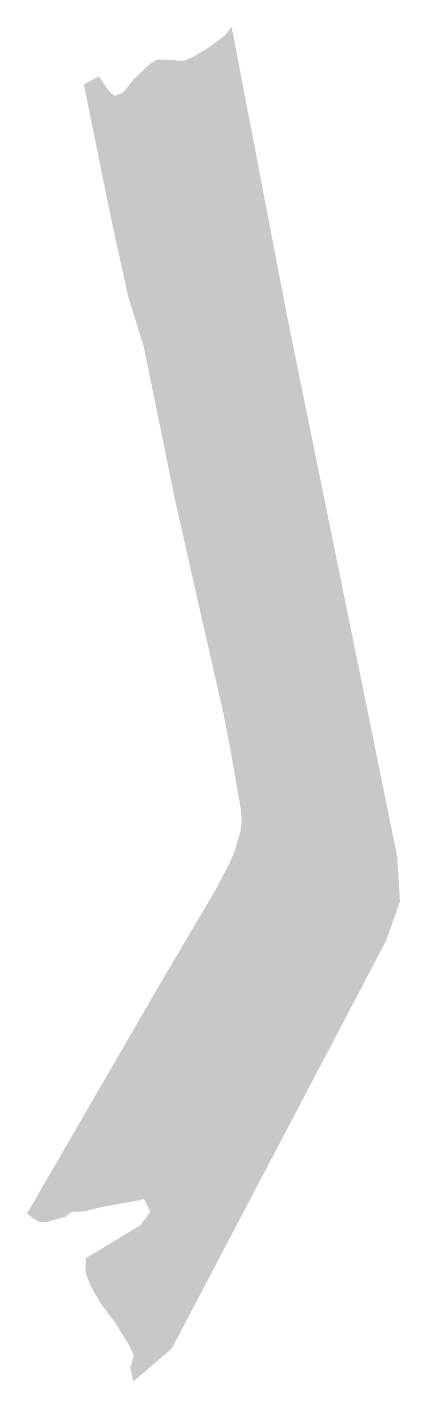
# Model space of a CAD drawing. Header units: metres. Extents: x 336203 to 336440, y 6332438 to 6333297.
import ezdxf

# ---------------------------------------------------------------- set-up
doc = ezdxf.new("R2010")
doc.units = ezdxf.units.M
doc.header["$MEASUREMENT"] = 0
doc.layers.add('Unknown Area Type', color=7, linetype='Continuous')

msp = doc.modelspace()

# ---------------------------------------------------------------- hatches: boundary and pattern name
at = {"layer": 'Unknown Area Type', "true_color": 0xb15928}
msp.add_hatch(color=25, dxfattribs=at).paths.add_polyline_path([(336333.04, 6333296.66), (336367.95, 6333114.63), (336438.07, 6332771.1), (336439.8, 6332742.52), (336431.23, 6332718.02), (336294.97, 6332459.11), (336270.64, 6332438.28), (336270.7, 6332438.02), (336268.71, 6332446.94), (336270.94, 6332454.83), (336267.67, 6332461.76), (336259.17, 6332475.36), (336250.35, 6332487.09), (336243.86, 6332498.24), (336240.28, 6332507.31), (336240.65, 6332516.56), (336254.98, 6332525.16), (336269.08, 6332533.7), (336275.13, 6332537.36), (336281.37, 6332545.99), (336279.39, 6332549.9), (336277.39, 6332553.83), (336270.63, 6332552.43), (336265.76, 6332551.65), (336250.49, 6332548.81), (336245.3, 6332547.56), (336239.3, 6332546.11), (336234.17, 6332545.91), (336231.41, 6332545.65), (336227.32, 6332542.53), (336222.39, 6332541.3), (336222.39, 6332541.3), (336216.04, 6332539.4), (336211.37, 6332539.32), (336211.37, 6332539.32), (336208.04, 6332540.95), (336203.17, 6332544.76), (336288.26, 6332691.42), (336322.78, 6332749.79), (336331.72, 6332766.85), (336334.68, 6332773.8), (336334.68, 6332773.8), (336336.35, 6332779.45), (336336.69, 6332780.58), (336338.68, 6332787.32), (336338.68, 6332787.32), (336338.68, 6332787.32), (336339.36, 6332793.21), (336338.87, 6332800.3), (336338.87, 6332800.3), (336337.89, 6332806.7), (336334.7, 6332824.12), (336332.43, 6332837.74), (336329.37, 6332853.41), (336327.62, 6332862.36), (336297.25, 6332996.03), (336277.37, 6333093.51), (336267.3, 6333126.13), (336258.56, 6333165.91), (336251.13, 6333201.35), (336243.69, 6333238.18), (336239.65, 6333258.2), (336239.2, 6333260.39), (336245.31, 6333263.65), (336248.75, 6333265.49), (336254.97, 6333256.38), (336258.59, 6333253.06), (336263.93, 6333255.03), (336267.42, 6333259.3), (336270.67, 6333263.47), (336280.9, 6333273.13), (336285.38, 6333276.03), (336293.13, 6333275.86), (336302.73, 6333275.26), (336309.13, 6333278.17), (336317.95, 6333283.41), (336325.62, 6333289.04), (336327.37, 6333290.4), (336328.9, 6333291.6), (336329.23, 6333292.02), (336329.88, 6333292.85)], flags=16)

doc.saveas('drawing.dxf')
